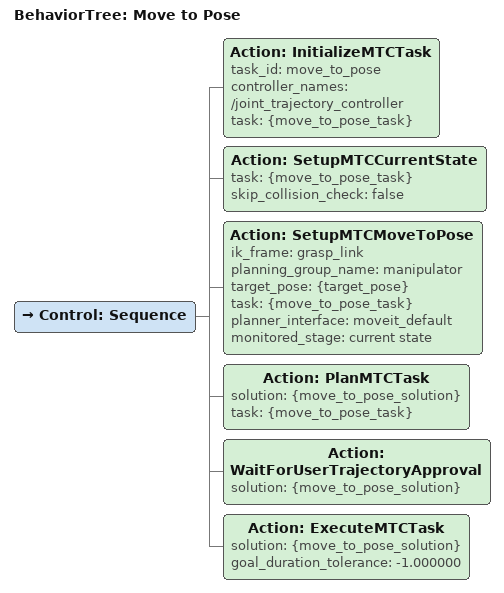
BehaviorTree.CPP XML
<?xml version='1.0' encoding='utf-8'?>
<root BTCPP_format="4" main_tree_to_execute="Move to Pose">
  <BehaviorTree ID="Move to Pose" _description="Plan and execute motion to a Cartesian coordinate pose in a ROS message type, using inverse kinematics." target_pose="{target_pose}">
    <Control ID="Sequence">
      <Action ID="InitializeMTCTask" task_id="move_to_pose" controller_names="/joint_trajectory_controller" task="{move_to_pose_task}"/>
      <Action ID="SetupMTCCurrentState" task="{move_to_pose_task}" skip_collision_check="false"/>
      <Action ID="SetupMTCMoveToPose" ik_frame="grasp_link" planning_group_name="manipulator" target_pose="{target_pose}" task="{move_to_pose_task}" planner_interface="moveit_default" monitored_stage="current state"/>
      <Action ID="PlanMTCTask" solution="{move_to_pose_solution}" task="{move_to_pose_task}"/>
      <Action ID="WaitForUserTrajectoryApproval" solution="{move_to_pose_solution}"/>
      <Action ID="ExecuteMTCTask" solution="{move_to_pose_solution}" goal_duration_tolerance="-1.000000"/>
    </Control>
  </BehaviorTree>
</root>
